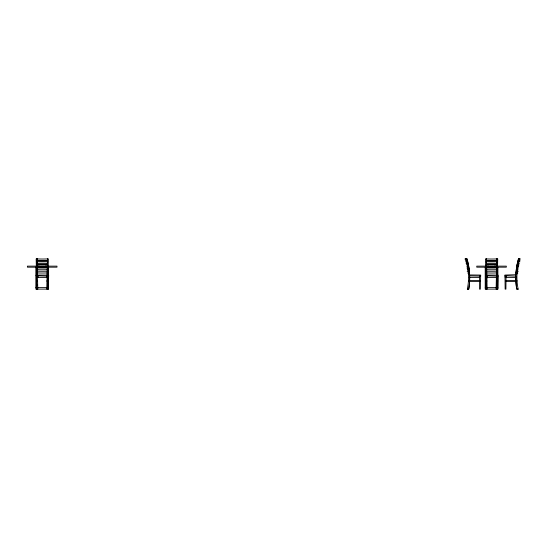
<?xml version="1.0" encoding="UTF-8"?>
<svg xmlns="http://www.w3.org/2000/svg" width="548" height="548" viewBox="0 0 548 548"><rect width="100%" height="100%" fill="white"/><g stroke="black" fill="none" stroke-linecap="round" stroke-linejoin="round"><path stroke-width="0.82" d="M36.654 277.535L36.654 276.13L36.654 277.535L48.265 277.535L48.265 276.13L48.258 277.535M486.008 277.535L486.008 276.13L486.008 277.535L497.618 277.535L497.618 276.13L497.611 277.535M47.566 276.13L36.161 275.788A1.103 0.781 -90 0 1 36.161 275.062L48.642 275.062A1.11 0.781 -90 0 1 48.642 275.788L48.402 289.159L47.608 289.159L47.491 277.754M469.362 275.302A1.192 0.904 -90 0 1 469.43 274.945L480.678 275.062A1.103 0.781 -90 0 1 480.678 275.788L480.349 289.159L479.562 289.159L479.432 276.13M486.768 278.569L486.782 276.946M496.92 276.13L485.514 275.788A1.103 0.781 -90 0 1 485.514 275.062L497.995 275.062A1.11 0.781 -90 0 1 497.995 275.788L497.755 289.159L496.961 289.159L496.837 276.946M47.71 258.868L47.416 260.684L46.861 260.704A11.193 0.932 0 0 1 37.716 260.704M497.063 258.868L496.769 260.684L496.214 260.704A11.193 0.932 0 0 1 487.069 260.704L486.508 260.636L486.22 258.868M517.011 269.075L517.223 267.897M518.353 262.321L518.134 263.499L519.381 263.602M516.38 269.616L516.702 267.849L518.62 268.013M517.716 262.869L517.935 261.691M516.394 271.109L516.072 272.877L517.839 273.027M518.36 260.636L518.682 258.868L520.6 259.033M518.148 289.159A59.547 59.533 0 0 1 516.983 274.034A66.692 66.678 0 0 1 519.552 258.909L518.497 258.841L517.839 261.273A67.904 67.883 0 0 0 515.928 273.829L515.826 276.452A68.582 68.569 0 0 0 516.737 289.159L518.148 289.159L516.737 289.091A68.582 68.569 0 0 1 515.908 281.494M518.497 258.841L517.839 261.341A67.904 67.883 0 0 0 515.928 273.897M497.331 276.021L497.365 275.904A1.185 0.781 -90 0 0 497.365 274.945L497.331 274.829M37.059 274.719L36.976 274.945A1.192 0.781 -90 0 0 36.976 275.904L37.059 276.13M486.405 274.719L486.329 274.945A1.192 0.781 -90 0 0 486.323 275.904L486.405 276.13M47.929 276.13L48.012 275.904A1.185 0.781 -90 0 0 48.019 274.945L47.929 274.719M464.875 259.033L466.793 258.868L467.012 260.047M465.348 260.786L466.595 260.684L466.273 258.916M465.629 261.848L467.54 261.691L467.588 263.478M466.095 263.602L467.245 263.506M466.375 264.889L467.869 264.759M466.841 266.643L467.814 266.561M468.088 266.54L468.615 266.492L468.293 264.725M466.862 268.013L468.355 267.89M467.328 269.767L468.3 269.685M468.574 269.664L469.102 269.616L468.773 267.849M467.17 271.267L469.081 271.109M467.636 273.027L468.883 272.918M36.511 274.034L37.442 273.966M485.864 274.034L486.795 273.966M37.716 266.561L37.154 266.492L37.709 266.52A11.193 0.932 0 0 0 46.861 266.561L47.423 266.492M46.861 266.561L47.416 266.54M47.423 269.616L46.861 269.685A11.193 0.932 0 0 1 37.716 269.685M47.423 272.877L46.861 272.945A11.193 0.932 0 0 1 37.716 272.945M487.062 266.52L486.508 266.492L487.069 266.561A11.193 0.932 0 0 0 496.214 266.561L496.776 266.492M496.214 266.561L496.769 266.54M496.776 269.616L496.214 269.685A11.193 0.932 0 0 1 487.069 269.685L486.508 269.616L486.323 268.486M496.221 272.897L496.776 272.877L496.214 272.945A11.193 0.932 0 0 1 487.069 272.945L486.508 272.877L486.22 271.109M465.923 258.841A66.692 66.678 0 0 1 468.499 273.966A66.692 66.678 0 0 0 465.923 258.909L466.978 258.841L467.636 261.341A67.904 67.883 0 0 1 469.554 273.897M465.923 258.909L466.978 258.841M518.497 258.909L519.559 258.909M39.237 266.129L27.4 266.129L27.4 267.184L56.985 267.184L56.985 266.129L45.148 266.129M488.583 266.129L476.753 266.129L476.753 267.184L506.338 267.184L506.338 266.129L494.502 266.129M515.949 274.719L504.804 275.062A1.103 0.781 -90 0 0 504.804 275.788L515.949 276.13M47.731 276.13L48.532 276.13M469.362 275.548A1.192 0.904 -90 0 0 469.43 275.904L480.548 276.13M497.077 276.13L497.885 276.13M469.163 277.535L479.562 277.535M505.763 277.535L505.229 277.535L505.229 276.13M505.92 277.535L515.921 277.535L515.921 276.13M36.771 280.528L37.415 280.528L37.415 281.412L36.771 281.412M480 280.528L468.65 280.528L468.656 281.412L480 281.412M486.124 280.528L486.768 280.528L486.768 281.412L486.124 281.412M37.182 284.405L36.654 284.405L36.648 285.289L37.182 285.289M486.535 284.405L486.001 284.405L486.001 285.289L486.535 285.289M35.853 287.611L48.532 287.611M485.206 287.611L497.885 287.611M467.643 261.273A67.904 67.883 0 0 1 469.554 273.829L469.657 276.452A68.582 68.569 0 0 1 468.739 289.159L467.328 289.159L468.739 289.091A68.582 68.569 0 0 0 469.574 281.494M37.305 289.159L36.511 289.159L36.38 276.13M486.658 289.159L485.864 289.159L485.734 276.13M36.867 258.868L37.168 260.684L37.709 260.663A11.22 0.932 0 0 0 46.868 260.663M37.168 260.684L37.716 260.704M37.716 263.519L37.154 263.458L36.874 261.732A11.213 0.932 0 0 0 47.71 261.732L47.416 263.499L46.861 263.519A11.193 0.932 0 0 1 37.716 263.519M37.716 269.685L37.154 269.616L36.969 268.486M36.867 271.109L37.168 272.918L37.709 272.897M37.168 272.918L37.716 272.945M496.454 273.966L497.385 274.034M47.101 273.966L48.032 274.034M518.634 260.663L520.134 260.786M518.703 261.752L519.853 261.848M519.1 264.889L517.189 264.725L517.141 266.52M517.483 266.547L518.634 266.643M516.901 269.664L518.148 269.767M516.915 271.15L518.312 271.267M468.561 271.15L468.773 272.329M486.323 265.362L486.521 266.54M36.969 265.362L37.168 266.54M504.996 276.13L505.126 289.159L505.92 289.159L506.051 276.13L506.003 277.535M516.976 273.966L516.976 274.034A66.692 66.678 0 0 1 519.552 258.841M505.516 280.528L505.53 281.412M497.885 267.184L497.885 289.104L485.206 289.104L485.206 267.184M496.954 280.528L496.954 281.412M496.502 276.13L496.502 277.535M486.699 276.13L486.699 277.535M486.24 280.528L486.24 281.412M479.952 280.528L479.952 281.412M479.473 276.13L479.473 277.535M469.554 276.13L469.554 277.535M468.499 273.966L468.499 274.034A59.547 59.533 0 0 1 467.334 289.091M48.532 267.184L48.532 289.104L35.853 289.104L35.853 267.184M47.601 280.528L47.601 281.412M47.149 276.13L47.149 277.535M37.346 276.13L37.346 277.535M36.887 280.528L36.887 281.412M515.867 280.638A68.582 68.569 0 0 1 515.826 276.384M469.65 276.384A68.582 68.569 0 0 1 469.609 280.638M497.057 258.916A11.213 0.932 0 0 1 486.227 258.916M496.221 260.663A11.22 0.932 0 0 1 487.062 260.663M486.213 264.725A11.241 0.938 0 0 0 497.063 264.725A11.213 0.932 0 0 1 486.227 264.773M497.057 271.15A11.213 0.932 0 0 1 486.227 271.15M497.057 267.897A11.213 0.932 0 0 1 486.227 267.897M47.71 271.15A11.213 0.932 0 0 1 36.874 271.15M47.71 267.897A11.213 0.932 0 0 1 36.874 267.897M47.71 258.916A11.213 0.932 0 0 1 36.874 258.916M47.45 258.841L46.751 289.091L47.683 289.159L48.388 258.909L47.45 258.841M496.803 258.841L496.104 289.091L497.036 289.159L497.735 258.909L496.803 258.841M497.057 261.732L496.769 263.499L496.214 263.519A11.193 0.932 0 0 1 487.069 263.519L486.508 263.458L486.227 261.732A11.213 0.932 0 0 0 497.057 261.732M37.093 258.841L36.161 258.909L36.86 289.159L37.791 289.091L37.093 258.841M486.446 258.841L485.514 258.909L486.213 289.159L487.145 289.091L486.446 258.841M48.293 280.528L47.073 280.528L47.073 281.412L48.293 281.412L48.293 280.528M497.646 280.528L496.426 280.528L496.426 281.412L497.646 281.412L497.646 280.528M516.826 280.528L505.482 280.528L505.482 281.412L516.826 281.412L516.819 280.528M48.265 284.405L47.731 284.405L47.731 285.289L48.265 285.289L48.265 284.405M497.618 284.405L497.084 284.405L497.084 285.289L497.618 285.289L497.618 284.405M487.227 277.535L487.227 276.13L487.186 277.535M37.874 277.535L37.874 276.13L37.833 277.535M36.867 264.725A11.241 0.938 0 0 0 47.717 264.725A11.213 0.932 0 0 1 36.874 264.773"/></g></svg>
